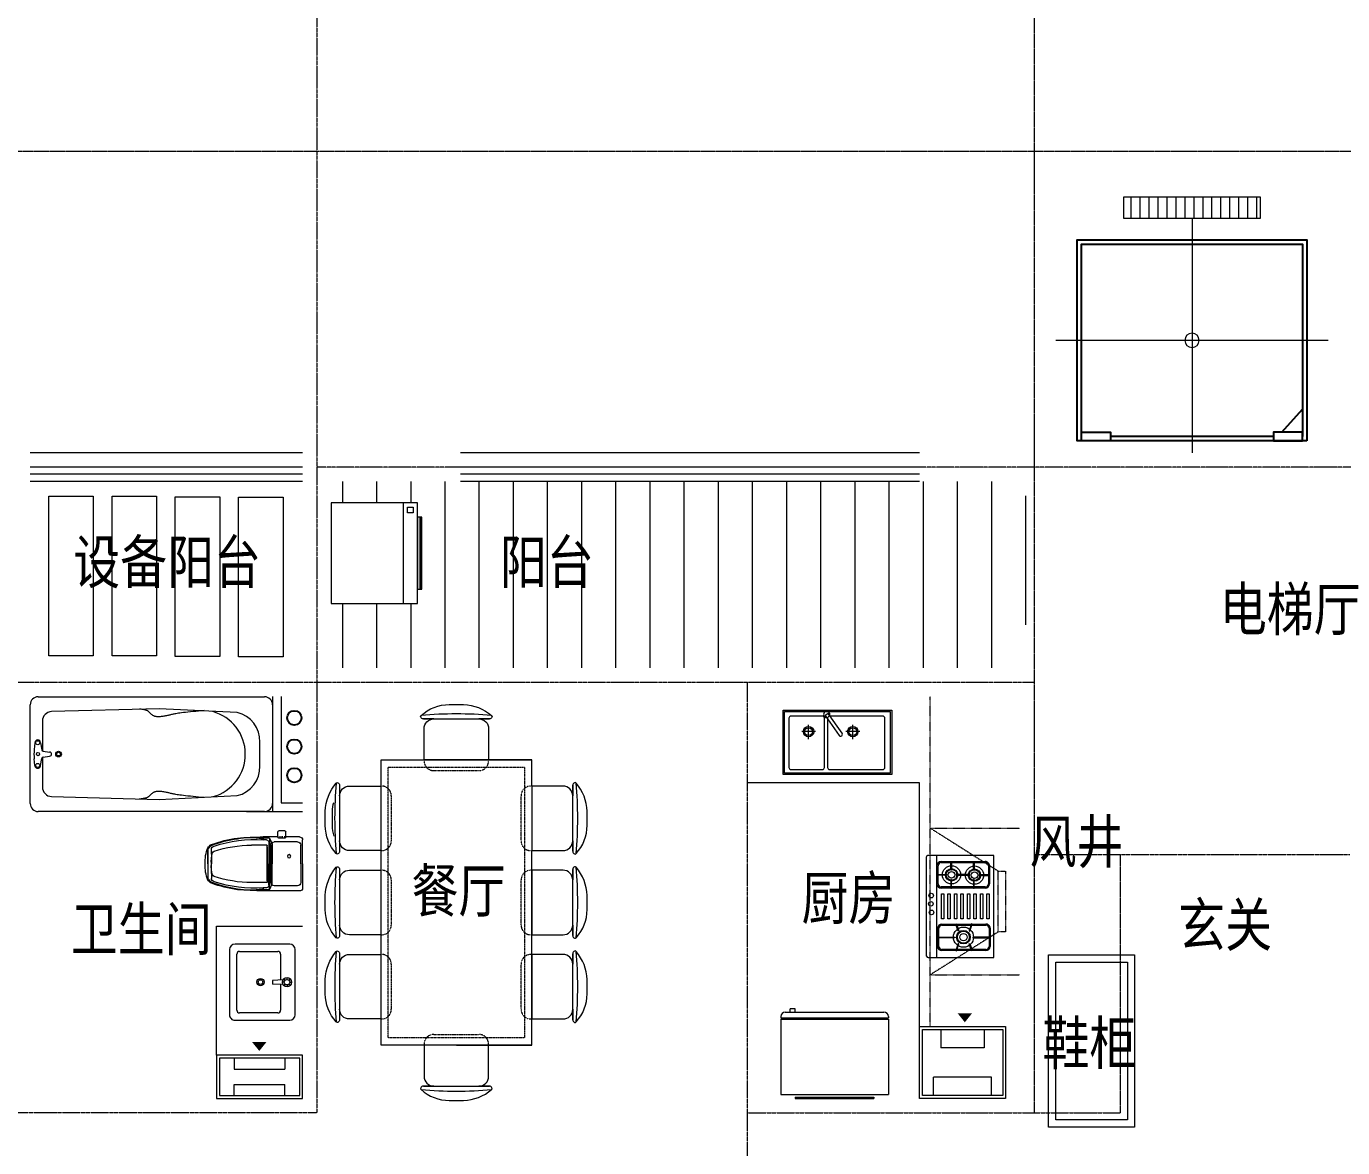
# Model space of a CAD drawing. Extents: x 5637339 to 5691045, y -448727 to -401527.
# Drawn here: x 5652297 to 5661473, y -427435 to -419619 of the extents above; entities that cross this region are included whole.
import ezdxf
from ezdxf.enums import TextEntityAlignment as Align

# ---------------------------------------------------------------- set-up
doc = ezdxf.new("R2010")
doc.units = 0
doc.linetypes.add('DASH', pattern=[0.35, 0.25, -0.1])
doc.linetypes.add('DOTE', pattern=[2.42, 2, -0.2, 0.02, -0.2])
doc.layers.get('0').update_dxf_attribs({"linetype": 'CONTINUOUS'})
for name, color, linetype, lineweight in [('DOTE', 251, 'DOTE', 0), ('PUB_HATCH', 8, 'CONTINUOUS', 9), ('SIGNT', 252, 'DOTE', 0), ('WALL', 255, 'CONTINUOUS', 20), ('填充', 252, 'CONTINUOUS', 0), ('家具', 33, 'CONTINUOUS', 9), ('看线', 27, 'CONTINUOUS', 0), ('移动家具', 41, 'CONTINUOUS', 20), ('结构细线', 250, 'CONTINUOUS', 15)]:
    doc.layers.add(name, color=color, linetype=linetype, lineweight=lineweight)
for name, color, linetype in [('fd', 4, 'CONTINUOUS'), ('PUB_TEXT', 7, 'CONTINUOUS'), ('RAIL', 163, 'CONTINUOUS'), ('建筑设备及配件', 6, 'CONTINUOUS')]:
    doc.layers.add(name, color=color, linetype=linetype)
doc.styles.add('黑体', font='SIMHEI.TTF', dxfattribs={"height": 10})

# ---------------------------------------------------------------- blocks, each defined once
blk = doc.blocks.new('ev')
at = {"layer": '结构细线'}
h = blk.add_hatch(dxfattribs=at)
h.set_pattern_fill('ANSI31', color=256, scale=500, angle=45, style=0)
h.set_pattern_definition([(90, (0, 0), (-62.5, 1e-14), [])])
h.paths.add_polyline_path([(1227964.5, -497919), (1228914.5, -497919), (1228914.5, -497769), (1227964.5, -497769)])
at = {"layer": 'RAIL'}
blk.add_line((1227813.6, -499409), (1227669.5, -499249.4), dxfattribs=at)
for points in [[(1227639.5, -499469), (1229239.5, -499469), (1229239.5, -498069), (1227639.5, -498069)], [(1227871.2, -499469), (1227669.5, -499469), (1227669.5, -499409), (1227871.2, -499409)], [(1229007.8, -499469), (1229209.5, -499469), (1229209.5, -499409), (1229007.8, -499409)]]:
    blk.add_lwpolyline(points, close=True, dxfattribs=at)
for points in [[(1229209.5, -499439), (1229209.5, -499439), (1229209.5, -498099), (1227669.5, -498099), (1227669.5, -499439), (1227669.5, -499439)], [(1227871.2, -499439), (1229007.8, -499439)]]:
    blk.add_lwpolyline(points, dxfattribs=at)
at = {"layer": '结构细线'}
for p, q in [((1228439.5, -497919), (1228439.5, -499552.3)), ((1227489.5, -498769), (1229389.5, -498769))]:
    blk.add_line(p, q, dxfattribs=at)
blk.add_lwpolyline([(1227964.5, -497919), (1228914.5, -497919), (1228914.5, -497769), (1227964.5, -497769)], close=True, dxfattribs=at)
blk.add_circle((1228439.5, -498769), 50, dxfattribs=at)
blk = doc.blocks.new('A$C0C200289')
at = {"layer": '家具'}
for p, q in [((-150, 71.8), (-150, 596.8)), ((600, 596.8), (-150, 596.8)), ((500.3, 622.7), (-48.2, 622.7)), ((-48.2, 613.4), (-48.2, 622.7)), ((500.3, 613.4), (-48.2, 613.4)), ((500.3, 613.4), (500.3, 622.7)), ((600, 71.8), (600, 596.8)), ((-144.1, 71.8), (-150, 71.8)), ((-150, 53.3), (-150, 61.8)), ((-144.1, 61.8), (-150, 61.8)), ((-144.1, 61.8), (-144.1, 71.8)), ((568.5, 21.8), (-118.5, 21.8)), ((499.1, 21.8), (499.1, 0)), ((535.3, 21.8), (535.3, 0)), ((594.1, 61.8), (594.1, 71.8)), ((594.1, 71.8), (600, 71.8)), ((594.1, 61.8), (600, 61.8)), ((600, 53.3), (600, 61.8)), ((499.1, 0), (535.3, 0))]:
    blk.add_line(p, q, dxfattribs=at)
at = {"layer": '家具', "color": 251}
for p, q in [((594.1, 71.8), (-144.1, 71.8)), ((594.1, 61.8), (-144.1, 61.8))]:
    blk.add_line(p, q, dxfattribs=at)
at = {"layer": '家具'}
for centre, start, end in [((-118.5, 53.3), 180, 270), ((568.5, 53.3), 270, 0)]:
    blk.add_arc(centre, 31.5, start, end, dxfattribs=at)
blk = doc.blocks.new('A$C1BE601A8')
at = {"layer": '家具'}
for p, q in [((0, 0), (0, 450)), ((0, 450), (757, 450)), ((757, 450), (757, 0)), ((757, 0), (0, 0))]:
    blk.add_line(p, q, dxfattribs=at)
at = {"layer": '家具', "color": 251}
for p, q in [((10, 10), (10, 440)), ((10, 440), (747, 440)), ((40.7, 393.4), (40.7, 50.3)), ((273, 408.4), (55.7, 408.4)), ((288, 50.3), (288, 393.4)), ((315, 426.6), (293.3, 411.4)), ((293.3, 411.4), (390, 273.1)), ((310.5, 393.4), (310.5, 50.3)), ((411.8, 288.3), (315, 426.6)), ((694.6, 408.4), (325.5, 408.4)), ((709.6, 50.3), (709.6, 393.4)), ((747, 440), (747, 10)), ((225.9, 299.6), (129.9, 299.6)), ((177.7, 248.1), (177.7, 348.3)), ((534.3, 299.6), (438.3, 299.6)), ((486.1, 248.1), (486.1, 348.3)), ((747, 10), (10, 10)), ((55.7, 35.3), (273, 35.3)), ((325.5, 35.3), (694.6, 35.3))]:
    blk.add_line(p, q, dxfattribs=at)
for centre, radius in [((177.7, 299.6), 36.1), ((177.7, 299.6), 27.1), ((486.1, 299.6), 36.1), ((486.1, 299.6), 27.1)]:
    blk.add_circle(centre, radius, dxfattribs=at)
for centre, radius, start, end in [((55.7, 393.4), 15, 90, 180), ((273, 393.4), 15, 0, 90), ((304.2, 419), 21.7, 342.60679, 267.3353), ((325.5, 393.4), 15, 90, 180), ((694.6, 393.4), 15, 0, 90), ((400.9, 280.7), 13.3, 214.97105, 34.97105), ((55.7, 50.3), 15, 180, 270), ((273, 50.3), 15, 270, 0), ((325.5, 50.3), 15, 180, 270), ((694.6, 50.3), 15, 270, 0)]:
    blk.add_arc(centre, radius, start, end, dxfattribs=at)
blk = doc.blocks.new('ddfdf')
at = {"layer": '家具'}
for p, q in [((15801.2, -30110.3), (15800.7, -30821.9)), ((16259.8, -30110.6), (15801.2, -30110.3)), ((16269.8, -30120.6), (16269.8, -30812.2)), ((15800.7, -30821.9), (16259.8, -30822.2))]:
    blk.add_line(p, q, dxfattribs=at)
at = {"layer": '家具', "color": 251}
for p, q in [((15826.1, -30314.4), (15826.2, -30188.6)), ((15834.1, -30314.4), (15834.2, -30188.6)), ((15856.2, -30158.6), (16162.7, -30158.8)), ((15856.2, -30166.6), (16162.7, -30166.8)), ((15952.1, -30158.8), (15956.9, -30157.2)), ((15968, -30207.9), (15952.1, -30158.8)), ((15956.9, -30157.2), (15972.8, -30206.4)), ((16062, -30157.3), (16046, -30206.4)), ((16050.8, -30208), (16066.8, -30158.9)), ((16066.8, -30158.9), (16062, -30157.3)), ((16184.7, -30188.9), (16184.6, -30314.6)), ((16192.7, -30188.9), (16192.6, -30314.6)), ((16201.5, -30822.1), (16202, -30110.6)), ((15828.8, -30247.7), (15828.8, -30252.3)), ((15946.6, -30247.8), (15828.8, -30247.7)), ((15828.8, -30252.3), (15946.6, -30252.4)), ((15946.6, -30252.4), (15946.6, -30247.8)), ((15972.8, -30206.4), (15968, -30207.9)), ((16046, -30206.4), (16050.8, -30208)), ((16072.2, -30252.4), (16072.2, -30247.9)), ((16072.2, -30247.9), (16190, -30247.9)), ((16190, -30252.5), (16072.2, -30252.4)), ((16190, -30247.9), (16190, -30252.5)), ((16162.6, -30336.6), (15856.1, -30336.4)), ((16162.6, -30344.6), (15856.1, -30344.4)), ((15968, -30295.3), (15952, -30344.3)), ((15952, -30344.3), (15956.8, -30345.9)), ((15956.8, -30345.9), (15972.8, -30296.8)), ((15972.8, -30296.8), (15968, -30295.3)), ((16046, -30296.9), (16050.8, -30295.3)), ((16061.9, -30346), (16046, -30296.9)), ((16050.8, -30295.3), (16066.7, -30344.4)), ((16066.7, -30344.4), (16061.9, -30346)), ((15832.3, -30555.7), (15832.4, -30379.5)), ((15832.4, -30379.5), (15849.1, -30379.5)), ((15849.1, -30379.5), (15849, -30555.7)), ((15877.6, -30555.7), (15877.8, -30379.5)), ((15877.8, -30379.5), (15894.4, -30379.5)), ((15894.4, -30379.5), (15894.3, -30555.7)), ((15923, -30555.8), (15923.1, -30379.5)), ((15923.1, -30379.5), (15939.8, -30379.6)), ((15939.8, -30379.6), (15939.6, -30555.8)), ((15968.3, -30555.8), (15968.4, -30379.6)), ((15968.4, -30379.6), (15985.1, -30379.6)), ((15985.1, -30379.6), (15985, -30555.8)), ((16013.7, -30555.8), (16013.8, -30379.6)), ((16013.8, -30379.6), (16030.4, -30379.6)), ((16030.4, -30379.6), (16030.3, -30555.8)), ((16059, -30555.9), (16059.1, -30379.6)), ((16059.1, -30379.6), (16075.8, -30379.6)), ((16075.8, -30379.6), (16075.6, -30555.9)), ((16104.3, -30555.9), (16104.4, -30379.7)), ((16104.4, -30379.7), (16121.1, -30379.7)), ((16121.1, -30379.7), (16121, -30555.9)), ((16149.7, -30555.9), (16149.8, -30379.7)), ((16149.8, -30379.7), (16166.4, -30379.7)), ((16166.4, -30379.7), (16166.3, -30555.9)), ((15849, -30555.7), (15832.3, -30555.7)), ((15894.3, -30555.7), (15877.6, -30555.7)), ((15939.6, -30555.8), (15923, -30555.8)), ((15985, -30555.8), (15968.3, -30555.8)), ((16030.3, -30555.8), (16013.7, -30555.8)), ((16075.6, -30555.9), (16059, -30555.9)), ((16121, -30555.9), (16104.3, -30555.9)), ((16166.3, -30555.9), (16149.7, -30555.9)), ((15830.6, -30750.1), (15830.7, -30624.4)), ((15838.6, -30750.1), (15838.7, -30624.4)), ((15860.7, -30594.4), (16167.1, -30594.6)), ((15860.7, -30602.4), (16167.1, -30602.6)), ((15937.2, -30594.5), (15937.1, -30654.3)), ((15941.7, -30594.5), (15937.2, -30594.5)), ((15941.7, -30654.3), (15941.7, -30594.5)), ((16094.9, -30594.6), (16094.9, -30654.4)), ((16099.5, -30594.6), (16094.9, -30594.6)), ((16099.5, -30654.4), (16099.5, -30594.6)), ((16189.1, -30624.6), (16189, -30750.4)), ((16197.1, -30624.6), (16197, -30750.4)), ((15828.6, -30681.6), (15828.6, -30686.2)), ((15904.3, -30681.6), (15828.6, -30681.6)), ((15828.6, -30686.2), (15904.3, -30686.2)), ((15904.3, -30686.2), (15904.3, -30681.6)), ((15937, -30779.9), (15937.1, -30720.2)), ((15937.1, -30654.3), (15941.7, -30654.3)), ((15937.1, -30720.2), (15941.7, -30720.2)), ((15941.7, -30720.2), (15941.6, -30779.9)), ((15968.2, -30683.8), (15968.2, -30688.4)), ((16063.1, -30683.9), (15968.2, -30683.8)), ((15968.2, -30688.4), (16063.1, -30688.5)), ((16063.1, -30688.5), (16063.1, -30683.9)), ((16094.8, -30780), (16094.8, -30720.3)), ((16094.8, -30720.3), (16099.4, -30720.3)), ((16094.9, -30654.4), (16099.5, -30654.4)), ((16099.4, -30720.3), (16099.4, -30780)), ((16125.6, -30689.6), (16125.6, -30685)), ((16125.6, -30685), (16199.2, -30685)), ((16199.2, -30689.6), (16125.6, -30689.6)), ((16199.2, -30685), (16199.2, -30689.6)), ((16167, -30772.4), (15860.6, -30772.2)), ((16167, -30780.4), (15860.6, -30780.2)), ((15941.6, -30779.9), (15937, -30779.9)), ((16099.4, -30780), (16094.8, -30780))]:
    blk.add_line(p, q, dxfattribs=at)
for centre, radius in [((16012.9, -30252.9), 70.1), ((16012.9, -30252.9), 47.3), ((16012.9, -30252.9), 41.8), ((16012.9, -30252.9), 25.3), ((16235.4, -30425.8), 16.2), ((16237.7, -30542.5), 16.2), ((16240.2, -30485.3), 16.2), ((15935.8, -30685.1), 63.7), ((15935.8, -30685.1), 43), ((15935.8, -30685.1), 38), ((16095.7, -30687.3), 63.7), ((16095.7, -30687.3), 43), ((15935.8, -30685.1), 23), ((16095.7, -30687.3), 38), ((16095.7, -30687.3), 23)]:
    blk.add_circle(centre, radius, dxfattribs=at)
for centre, radius, start, end in [((15856.2, -30188.6), 30, 89.96104, 179.96104), ((15856.2, -30188.6), 22, 89.96104, 179.96104), ((16162.7, -30188.8), 30, 359.96104, 89.96104), ((16162.7, -30188.8), 22, 359.96104, 89.96104), ((15856.1, -30314.4), 30, 179.96104, 269.96104), ((15856.1, -30314.4), 22, 179.96104, 269.96104), ((16162.6, -30314.6), 30, 269.96104, 359.96104), ((16162.6, -30314.6), 22, 269.96104, 359.96104), ((15860.7, -30624.4), 30, 89.96104, 179.96104), ((15860.7, -30624.4), 22, 89.96104, 179.96104), ((16167.1, -30624.6), 30, 359.96104, 89.96104), ((16167.1, -30624.6), 22, 359.96104, 89.96104), ((15860.6, -30750.2), 30, 179.96104, 269.96104), ((15860.6, -30750.2), 22, 179.96104, 269.96104), ((16167, -30750.4), 30, 269.96104, 359.96104), ((16167, -30750.4), 22, 269.96104, 359.96104)]:
    blk.add_arc(centre, radius, start, end, dxfattribs=at)
at = {"layer": '家具'}
for centre, start, end in [((16259.8, -30120.6), 0, 89.96104), ((16259.8, -30812.2), 269.96104, 0)]:
    blk.add_arc(centre, 10, start, end, dxfattribs=at)
blk = doc.blocks.new('A$C6CE46E26')
at = {"layer": 'fd'}
blk.add_lwpolyline([(0, 283.8, 100, 0, 0), (62, 283.8, 0, 0, 0)], format="xyseb", dxfattribs=at)
at = {"layer": '家具'}
for p, q in [((445.3, 98.3), (445.3, 501.7)), ((572.3, 501.7), (445.3, 501.7)), ((112.3, 451.7), (239.3, 451.7)), ((239.3, 148.3), (239.3, 451.7)), ((112.3, 148.3), (239.3, 148.3)), ((572.3, 98.3), (445.3, 98.3))]:
    blk.add_line(p, q, dxfattribs=at)
for points in [[(592.3, 0), (592.3, 600), (92.3, 600), (92.3, 0)], [(572.3, 20), (572.3, 580), (112.3, 580), (112.3, 20)]]:
    blk.add_lwpolyline(points, close=True, dxfattribs=at)
blk = doc.blocks.new('A$C37A63D83')
at = {"layer": '家具', "color": 8}
for p, q in [((136.4, 659.7), (322.6, 659.7)), ((229.5, 659.7), (136.4, 659.7)), ((152.1, 636.3), (127.6, 636.3)), ((162, 636.3), (152.1, 636.3)), ((162, 636.3), (229.5, 636.3)), ((297, 636.3), (229.5, 636.3)), ((297, 636.3), (306.9, 636.3)), ((306.9, 636.3), (331.4, 636.3)), ((49.5, 230.4), (49.5, 316.4)), ((54, 279), (54, 280.3)), ((99, 250.2), (99, 355.5)), ((360, 250.2), (360, 355.5)), ((49.5, 230.4), (229.5, 230.4)), ((49.5, 230.4), (90.9, 211.5)), ((63, 274.5), (58.5, 274.5)), ((63, 252.9), (63, 274.5)), ((76.5, 36), (76.5, 198)), ((81, 234.9), (229.5, 234.9)), ((90.9, 211.5), (229.5, 211.5)), ((99, 220.5), (229.5, 220.5)), ((229.5, 246.6), (102.6, 246.6)), ((110.7, 246.6), (229.5, 246.6)), ((229.5, 246.6), (356.4, 246.6)), ((348.3, 246.6), (229.5, 246.6)), ((378, 234.9), (229.5, 234.9)), ((409.5, 230.4), (229.5, 230.4)), ((360, 220.5), (229.5, 220.5)), ((368.1, 211.5), (229.5, 211.5)), ((409.5, 230.4), (368.1, 211.5)), ((382.5, 36), (382.5, 198)), ((396, 252.9), (396, 274.5)), ((396, 274.5), (400.5, 274.5)), ((37.8, 171.9), (42.3, 171.9)), ((37.8, 117.9), (42.3, 117.9)), ((40.5, 153.1), (40.5, 161.7)), ((40.5, 137), (40.5, 146.5)), ((40.5, 121.2), (40.5, 129.7)), ((49.5, 125.1), (49.5, 164.7)), ((229.5, 13.5), (99, 13.5)), ((229.5, 13.5), (360, 13.5))]:
    blk.add_line(p, q, dxfattribs=at)
at = {"layer": '家具'}
for p, q in [((405, 279), (405, 280.3)), ((409.5, 230.4), (409.5, 316.4)), ((40.5, 170.1), (40.5, 274.5)), ((418.5, 22.5), (418.5, 274.5)), ((0, 125.1), (0, 164.7)), ((37.8, 171.9), (7.2, 171.9)), ((37.8, 117.9), (7.2, 117.9)), ((40.5, 22.5), (40.5, 122)), ((229.5, 0), (63, 0)), ((229.5, 0), (396, 0))]:
    blk.add_line(p, q, dxfattribs=at)
at = {"layer": '家具', "color": 8}
blk.add_circle((176.4, 94.5), 11.4, dxfattribs=at)
at = {"layer": '家具'}
for centre, radius, start, end in [((159.1, 596.7), 75.7, 123.74728, 147.26486), ((216.6, 423.2), 256.6, 87.12096, 112.8427), ((242.4, 423.2), 256.6, 67.1573, 92.87904), ((299.9, 596.7), 75.7, 32.73514, 56.25272), ((978.6, 321), 938.6, 160.46268, 171.82378), ((106.7, 630.4), 13.5, 147.26486, 160.46289), ((345.7, 630.4), 13.5, 21.34013, 45.04567), ((352.3, 630.4), 13.5, 19.53711, 32.73514), ((-519.6, 321), 938.7, 8.17733, 19.53711), ((7035.2, 15), 6999.5, 176.39994, 177.87525), ((-6576.2, 15), 6999.5, 2.12475, 3.60006), ((7.2, 164.7), 7.2, 90, 180), ((7.2, 125.1), 7.2, 180, 270), ((63, 22.5), 22.5, 180, 270), ((396, 22.5), 22.5, 270, 0)]:
    blk.add_arc(centre, radius, start, end, dxfattribs=at)
at = {"layer": '家具', "color": 8}
for centre, radius, start, end in [((347, 396.4), 344.2, 131.92233, 134.95433), ((138, 625.7), 34, 87.42069, 128.06865), ((321, 625.7), 34, 51.93135, 92.57931), ((112, 396.4), 344.2, 45.04567, 48.07767), ((823.8, 352.9), 776.2, 158.65987, 172.47632), ((941.9, 340.4), 881.4, 161.70587, 184.28974), ((933.3, 352.9), 834.3, 161.50274, 179.81806), ((113.3, 630.4), 13.5, 134.95433, 158.65987), ((129.6, 611.1), 25.3, 94.61237, 166.25294), ((159.2, 611.8), 18, 109.18125, 161.50274), ((214.4, 386.4), 250, 86.59247, 104.15157), ((244.6, 386.4), 250, 75.84843, 93.40753), ((299.8, 611.8), 18, 18.49726, 70.81875), ((-474.3, 352.9), 834.3, 0.18194, 18.49726), ((329.4, 611.1), 25.3, 13.74706, 85.38763), ((-482.9, 340.4), 881.4, 355.71026, 18.29413), ((-364.8, 352.9), 776.2, 7.52368, 21.34013), ((545.5, 366.9), 499.1, 169.88512, 189.98228), ((-86.5, 366.9), 499.1, 350.01772, 10.11488), ((58.5, 279), 4.5, 180, 270), ((400.5, 279), 4.5, 270, 0), ((81, 252.9), 18, 180, 270), ((99, 198), 22.5, 90, 180), ((102.6, 250.2), 3.6, 180, 270), ((356.4, 250.2), 3.6, 270, 0), ((360, 198), 22.5, 0, 90), ((378, 252.9), 18, 270, 0), ((42.3, 164.7), 7.2, 0, 90), ((42.3, 125.1), 7.2, 270, 0), ((99, 36), 22.5, 180, 270), ((360, 36), 22.5, 270, 0)]:
    blk.add_arc(centre, radius, start, end, dxfattribs=at)
blk = doc.blocks.new('$plan$00000489')
for p, q in [((-1470, 360), (-50, 360)), ((-1520, -310), (-1520, 310)), ((0, 310), (0, -310)), ((-80.8, 18.5), (-121.9, 12.5)), ((-64.3, 71.3), (-72.4, 26.6)), ((-29.2, 71.3), (-25.1, 29.7)), ((-80.8, -18.5), (-121.9, -12.5)), ((-64.3, -71.3), (-72.4, -26.6)), ((-29.2, -71.3), (-25.1, -29.7)), ((-50, -360), (-1470, -360))]:
    blk.add_line(p, q)
blk.add_lwpolyline([(-76.8, 81.3), (-76.8, 206.7, 0.398606), (-133.6, 266.6), (-809.9, 285), (-1298.7, 260.5, 0.354414), (-1441.4, 75.7), (-1441.4, -75.7, 0.354414), (-1298.7, -260.5), (-809.9, -285), (-133.6, -266.6, 0.398606), (-76.8, -206.7), (-76.8, -20)], format="xyb")
at = {"lineweight": 13}
for points in [[(-1090.4, 272.8), (-1073.6, 271.3), (-1056.5, 269.7), (-1039.1, 268), (-1022, 266.4), (-1005.3, 264.7), (-989.3, 263.1), (-974.5, 261.5), (-961, 260), (-949, 258.6), (-938.5, 257.3), (-929.4, 256), (-921.3, 254.7), (-914.1, 253.5), (-907.7, 252.3), (-901.8, 251.1), (-896.3, 249.9), (-891, 248.7), (-885.8, 247.5), (-880.7, 246.2), (-875.7, 245), (-870.6, 243.8), (-865.5, 242.6), (-860.3, 241.4), (-854.9, 240.3), (-849.3, 239.2), (-843.7, 238.1), (-837.9, 237.1), (-832.1, 236.3), (-826.5, 235.5), (-820.9, 234.9), (-815.6, 234.4), (-810.5, 234), (-805.8, 233.9), (-801.3, 233.9), (-797.2, 234.1), (-793.3, 234.6), (-789.6, 235.2), (-786, 235.9), (-782.7, 236.9), (-779.4, 238.1), (-776.2, 239.5), (-773.1, 241.1), (-770.1, 242.8), (-767.2, 244.6), (-764.4, 246.6), (-761.7, 248.6), (-759.1, 250.8), (-756.7, 252.9), (-754.3, 255.1), (-752.1, 257.3), (-749.9, 259.4), (-747.8, 261.5), (-745.7, 263.5), (-743.6, 265.5), (-741.6, 267.3), (-739.5, 269), (-737.4, 270.5), (-735.1, 271.9), (-732.7, 273.2), (-729.9, 274.3), (-726.8, 275.4), (-723.2, 276.4), (-719.1, 277.4), (-714.3, 278.3), (-708.9, 279.2), (-702.9, 280.1), (-696.5, 281), (-689.9, 281.9), (-683.2, 282.7)], [(-1090.4, -272.8), (-1073.6, -271.3), (-1056.5, -269.7), (-1039.1, -268), (-1022, -266.4), (-1005.3, -264.7), (-989.3, -263.1), (-974.5, -261.5), (-961, -260), (-949, -258.6), (-938.5, -257.3), (-929.4, -256), (-921.3, -254.7), (-914.1, -253.5), (-907.7, -252.3), (-901.8, -251.1), (-896.3, -249.9), (-891, -248.7), (-885.8, -247.5), (-880.7, -246.2), (-875.7, -245), (-870.6, -243.8), (-865.5, -242.6), (-860.3, -241.4), (-854.9, -240.3), (-849.3, -239.2), (-843.7, -238.1), (-837.9, -237.1), (-832.1, -236.3), (-826.5, -235.5), (-820.9, -234.9), (-815.6, -234.4), (-810.5, -234), (-805.8, -233.9), (-801.3, -233.9), (-797.2, -234.1), (-793.3, -234.6), (-789.6, -235.2), (-786, -235.9), (-782.7, -236.9), (-779.4, -238.1), (-776.2, -239.5), (-773.1, -241.1), (-770.1, -242.8), (-767.2, -244.6), (-764.4, -246.6), (-761.7, -248.6), (-759.1, -250.8), (-756.7, -252.9), (-754.3, -255.1), (-752.1, -257.3), (-749.9, -259.4), (-747.8, -261.5), (-745.7, -263.5), (-743.6, -265.5), (-741.6, -267.3), (-739.5, -269), (-737.4, -270.5), (-735.1, -271.9), (-732.7, -273.2), (-729.9, -274.3), (-726.8, -275.4), (-723.2, -276.4), (-719.1, -277.4), (-714.3, -278.3), (-708.9, -279.2), (-702.9, -280.1), (-696.5, -281), (-689.9, -281.9), (-685.5, -282.4)]]:
    blk.add_lwpolyline(points, dxfattribs=at)
blk.add_lwpolyline([(-76.8, 20), (-76.8, 81.3)])
for centre, radius in [((-46.8, 71.3), 12.6), ((-177.7, 0), 17.6), ((-46.8, -71.3), 12.6)]:
    blk.add_circle(centre, radius, dxfattribs=at)
for centre, radius in [((-177.7, 0), 11.6), ((-48.3, 0), 9.88)]:
    blk.add_circle(centre, radius)
for centre, radius, start, end in [((-1470, 310), 50, 90, 180), ((-50, 310), 50, 0, 90), ((-46.8, 71.3), 17.6, 360, 180), ((-121.9, 0), 12.5, 90, 270), ((-82.2, 28.3), 10, 278.24716, 349.78585), ((-323.6, 0), 300, 354.32287, 5.67713), ((-82.2, -28.3), 10, 10.21415, 81.75284), ((-46.8, -71.3), 17.6, 180, 0), ((-1470, -310), 50, 180, 270), ((-50, -310), 50, 270, 0)]:
    blk.add_arc(centre, radius, start, end)
blk.add_arc((-1073.2, 0.3), 276.3, 105.63845, 254.96294, dxfattribs=at)
blk = doc.blocks.new('dfdsf')
at = {"layer": '家具'}
for p, q in [((-5626.5, -27307.3), (-6080.7, -27307.3)), ((-6118.8, -27345.4), (-6118.8, -27726.4)), ((-5588.4, -27726.4), (-5588.4, -27345.4)), ((-6080.7, -27764.5), (-5626.5, -27764.5))]:
    blk.add_line(p, q, dxfattribs=at)
at = {"layer": '家具', "color": 8}
for p, q in [((-5866.9, -27350.6), (-5876.4, -27341.1)), ((-5853.6, -27345.2), (-5853.6, -27331.7)), ((-5831.1, -27340.8), (-5840.5, -27350.5)), ((-6068, -27694.7), (-6068, -27428)), ((-6049, -27408.9), (-5869.2, -27408.9)), ((-5872.4, -27364), (-5885.9, -27364)), ((-5866.7, -27377.4), (-5876.1, -27387.1)), ((-5870.1, -27391.7), (-5866.3, -27465.6)), ((-5853.6, -27382.8), (-5853.6, -27396.2)), ((-5837.1, -27391.7), (-5840.9, -27465.6)), ((-5830.8, -27386.8), (-5840.3, -27377.3)), ((-5838, -27408.9), (-5658.2, -27408.9)), ((-5834.8, -27364), (-5821.3, -27364)), ((-5639.2, -27428), (-5639.2, -27694.7)), ((-5866.3, -27465.6), (-5840.9, -27465.6)), ((-5658.2, -27713.7), (-6049, -27713.7))]:
    blk.add_line(p, q, dxfattribs=at)
for centre, radius in [((-5853.6, -27364), 32.3), ((-5853.6, -27364), 18.8), ((-5854.6, -27548.6), 25.4), ((-5854.6, -27548.6), 16)]:
    blk.add_circle(centre, radius, dxfattribs=at)
at = {"layer": '家具'}
for centre, start, end in [((-6080.7, -27345.4), 90, 180), ((-5626.5, -27345.4), 0, 90), ((-6080.7, -27726.4), 180, 270), ((-5626.5, -27726.4), 270, 0)]:
    blk.add_arc(centre, 38.1, start, end, dxfattribs=at)
at = {"layer": '家具', "color": 8}
for centre, start, end in [((-6049, -27428), 90, 180), ((-5658.2, -27428), 0, 90), ((-6049, -27694.7), 180, 270), ((-5658.2, -27694.7), 270, 0)]:
    blk.add_arc(centre, 19.1, start, end, dxfattribs=at)
blk = doc.blocks.new('A$C0032228E')
at = {"layer": 'fd'}
blk.add_lwpolyline([(302.1, 0, 100, 0, 0), (302.1, 62, 0, 0, 0)], format="xyseb", dxfattribs=at)
at = {"layer": '家具'}
for p, q in [((123.3, 372.3), (123.3, 295.3)), ((476.7, 372.3), (476.7, 295.3)), ((476.7, 295.3), (123.3, 295.3)), ((476.7, 189.3), (123.3, 189.3)), ((123.3, 112.3), (123.3, 189.3)), ((476.7, 112.3), (476.7, 189.3))]:
    blk.add_line(p, q, dxfattribs=at)
for points in [[(600, 392.3), (0, 392.3), (0, 92.3), (600, 92.3)], [(580, 372.3), (20, 372.3), (20, 112.3), (580, 112.3)]]:
    blk.add_lwpolyline(points, close=True, dxfattribs=at)
blk = doc.blocks.new('wash')
at = {"layer": '家具'}
blk.add_line((1203881.8, -500461.8), (1203881.8, -501161.8), dxfattribs=at)
for points in [[(1203381.8, -500461.8), (1203381.8, -501161.8), (1203981.8, -501161.8), (1203981.8, -500461.8)], [(1203951.8, -500531.8), (1203911.8, -500531.8), (1203911.8, -500491.8), (1203951.8, -500491.8)], [(1204001.8, -501061.8), (1204001.8, -500561.8), (1203981.8, -500561.8), (1203981.8, -501061.8)], [(1204001.8, -501061.8), (1204011.8, -501061.8), (1204011.8, -500561.8), (1204001.8, -500561.8)]]:
    blk.add_lwpolyline(points, close=True, dxfattribs=at)
blk = doc.blocks.new('A$C40221361')
at = {"layer": '家具'}
for p, q in [((1022.8, 1724.7), (562.8, 1724.7)), ((1022.8, 1724.7), (562.8, 1724.7)), ((1609.6, 1724.7), (1149.6, 1724.7)), ((1609.6, 1724.7), (1149.6, 1724.7)), ((2196.5, 1724.8), (1736.5, 1724.8)), ((2196.5, 1724.8), (1736.5, 1724.8)), ((100, 683.5), (100, 1143.5)), ((100, 683.5), (100, 1143.5)), ((2659.3, 683.5), (2659.3, 1143.5)), ((2659.3, 683.5), (2659.3, 1143.5)), ((562.8, 100), (1022.8, 100)), ((562.8, 100), (1022.8, 100)), ((1149.6, 100), (1609.6, 100)), ((1149.6, 100), (1609.6, 100)), ((1736.5, 100), (2196.5, 100)), ((1736.5, 100), (2196.5, 100))]:
    blk.add_line(p, q, dxfattribs=at)
at = {"layer": '家具', "color": 8, "linetype": 'DASH', "ltscale": 0.1}
for p, q in [((950.3, 1364.7), (635.3, 1364.7)), ((950.3, 1364.7), (635.3, 1364.7)), ((1537.1, 1364.7), (1222.1, 1364.7)), ((1537.1, 1364.7), (1222.1, 1364.7)), ((2124, 1364.8), (1809, 1364.8)), ((2124, 1364.8), (1809, 1364.8)), ((460, 756), (460, 1071)), ((460, 756), (460, 1071)), ((2299.3, 756), (2299.3, 1071)), ((2299.3, 756), (2299.3, 1071)), ((635.3, 460), (950.3, 460)), ((635.3, 460), (950.3, 460)), ((1222.1, 460), (1537.1, 460)), ((1222.1, 460), (1537.1, 460)), ((1809, 460), (2124, 460)), ((1809, 460), (2124, 460))]:
    blk.add_line(p, q, dxfattribs=at)
at = {"layer": '家具', "color": 8, "linetype": 'DASH'}
for p, q in [((1604.6, 388.5), (1604.6, 392.5)), ((1604.6, 388.5), (1604.6, 392.5)), ((2191.5, 388.5), (2191.5, 392.5)), ((2191.5, 388.5), (2191.5, 392.5))]:
    blk.add_line(p, q, dxfattribs=at)
at = {"layer": '家具', "color": 8, "linetype": 'DASH', "ltscale": 0.1}
blk.add_lwpolyline([(436.2, 438.5), (436.2, 1388.5), (2323.1, 1388.5), (2323.1, 438.5)], close=True, dxfattribs=at)
at = {"layer": '家具'}
for centre, start, end in [((792.8, -953.1), 84.8023, 95.1977), ((792.8, -953.1), 84.8023, 95.1977), ((1379.6, -953.1), 84.8023, 95.1977), ((1379.6, -953.1), 84.8023, 95.1977), ((1966.5, -953.1), 84.8023, 95.1977), ((1966.5, -953.1), 84.8023, 95.1977), ((2777.8, 913.5), 174.8023, 185.1977), ((2777.8, 913.5), 174.8023, 185.1977), ((-18.6, 913.5), 354.8023, 5.1977), ((-18.6, 913.5), 354.8023, 5.1977), ((792.8, 2777.8), 264.8023, 275.1977), ((792.8, 2777.8), 264.8023, 275.1977), ((1379.6, 2777.8), 264.8023, 275.1977), ((1379.6, 2777.8), 264.8023, 275.1977), ((1966.5, 2777.9), 264.8023, 275.1977), ((1966.5, 2777.9), 264.8023, 275.1977)]:
    blk.add_arc(centre, 2712.7, start, end, dxfattribs=at)
at = {"layer": '家具', "color": 8, "linetype": 'DASH', "ltscale": 0.1}
for centre, start, end in [((635.3, 1432.2), 180, 270), ((635.3, 1432.2), 180, 270), ((950.3, 1432.2), 270, 0), ((950.3, 1432.2), 270, 0), ((1222.1, 1432.2), 180, 270), ((1222.1, 1432.2), 180, 270), ((1537.1, 1432.2), 270, 0), ((1537.1, 1432.2), 270, 0), ((1809, 1432.3), 180, 270), ((1809, 1432.3), 180, 270), ((2124, 1432.3), 270, 0), ((2124, 1432.3), 270, 0), ((392.5, 1071), 0, 90), ((392.5, 1071), 0, 90), ((2366.8, 1071), 90, 180), ((2366.8, 1071), 90, 180), ((392.5, 756), 270, 0), ((392.5, 756), 270, 0), ((2366.8, 756), 180, 270), ((2366.8, 756), 180, 270), ((635.3, 392.5), 90, 180), ((635.3, 392.5), 90, 180), ((950.3, 392.5), 0, 90), ((950.3, 392.5), 0, 90), ((1222.1, 392.5), 90, 180), ((1537.1, 392.5), 0, 90), ((1537.1, 392.5), 0, 90), ((1809, 392.5), 90, 180), ((2124, 392.5), 0, 90), ((2124, 392.5), 0, 90)]:
    blk.add_arc(centre, 67.5, start, end, dxfattribs=at)
at = {"layer": '移动家具'}
for p, q in [((567.8, 1438.5), (1017.8, 1438.5)), ((1154.6, 1438.5), (1604.6, 1438.5)), ((1741.5, 1438.5), (2191.5, 1438.5)), ((386.2, 1138.5), (386.2, 688.5)), ((2373.1, 1138.5), (2373.1, 688.5)), ((1017.8, 388.5), (567.8, 388.5)), ((1604.6, 388.5), (1154.6, 388.5)), ((2191.5, 388.5), (1741.5, 388.5))]:
    blk.add_line(p, q, dxfattribs=at)
for points in [[(1017.8, 1438.5), (1017.8, 1657.2, 0.414214), (950.3, 1724.7), (1022.8, 1724.7, 0.319431), (1041.3, 1737, 0.307703), (1038.6, 1748.4, 0.187559), (842.4, 1824.7), (743.2, 1824.7, 0.171658), (547.1, 1748.4, 0.324647), (544.4, 1737, 0.302537), (562.8, 1724.7), (635.3, 1724.7, 0.414214), (567.8, 1657.2), (567.8, 1438.5)], [(1604.6, 1438.6), (1604.6, 1657.2, 0.414214), (1537.1, 1724.7), (1609.6, 1724.7, 0.319431), (1628.1, 1737, 0.307703), (1625.4, 1748.4, 0.187559), (1429.2, 1824.7), (1330.1, 1824.7, 0.171658), (1133.9, 1748.4, 0.324647), (1131.2, 1737, 0.302537), (1149.6, 1724.7), (1222.1, 1724.7, 0.414214), (1154.6, 1657.2), (1154.6, 1438.5)], [(2191.5, 1438.6), (2191.5, 1657.3, 0.414214), (2124, 1724.8), (2196.5, 1724.8, 0.319431), (2214.9, 1737.1, 0.307703), (2212.2, 1748.5, 0.187559), (2016, 1824.8), (1916.9, 1824.8, 0.171658), (1720.7, 1748.5, 0.324647), (1718, 1737.1, 0.302537), (1736.5, 1724.8), (1809, 1724.8, 0.414214), (1741.5, 1657.3), (1741.5, 1438.5)], [(1154.6, 388.5), (1017.8, 388.5), (1017.8, 167.5, -0.414214), (950.3, 100), (1022.8, 100, -0.319431), (1041.3, 87.7, -0.307703), (1038.6, 76.3, -0.187559), (842.4, 0), (743.2, 0, -0.171658), (547.1, 76.3, -0.324647), (544.4, 87.7, -0.302537), (562.8, 100), (635.3, 100, -0.414214), (567.8, 167.5), (567.8, 388.5), (386.2, 388.5), (386.2, 1438.5)], [(386.2, 688.5), (167.5, 688.5, -0.414214), (100, 756), (100, 683.5, -0.319431), (87.7, 665, -0.307703), (76.3, 667.7, -0.187559), (0, 863.9), (0, 963.1, -0.171658), (76.3, 1159.2, -0.324647), (87.7, 1161.9, -0.302537), (100, 1143.5), (100, 1071, -0.414214), (167.5, 1138.5), (386.2, 1138.5)], [(2373.1, 688.5), (2591.8, 688.5, 0.414214), (2659.3, 756), (2659.3, 683.5, 0.319431), (2671.6, 665, 0.307703), (2683, 667.7, 0.187559), (2759.3, 863.9), (2759.3, 963.1, 0.171658), (2683, 1159.2, 0.324647), (2671.6, 1161.9, 0.302537), (2659.3, 1143.5), (2659.3, 1071, 0.414214), (2591.8, 1138.5), (2373.1, 1138.5)], [(1604.6, 388.5), (1604.6, 167.5, -0.414214), (1537.1, 100), (1609.6, 100, -0.319431), (1628.1, 87.7, -0.307703), (1625.4, 76.3, -0.187559), (1429.2, 0), (1330.1, 0, -0.171658), (1133.9, 76.3, -0.324647), (1131.2, 87.7, -0.302537), (1149.6, 100), (1222.1, 100, -0.414214), (1154.6, 167.5), (1154.6, 388.5)], [(2191.5, 388.5), (2191.5, 167.5, -0.414214), (2124, 100), (2196.5, 100, -0.319431), (2214.9, 87.8, -0.307703), (2212.2, 76.3, -0.187559), (2016, 0), (1916.9, 0, -0.171658), (1720.7, 76.3, -0.324647), (1718, 87.8, -0.302537), (1736.5, 100), (1809, 100, -0.414214), (1741.5, 167.5), (1741.5, 388.5)], [(917.7, 62.1, -0.079824), (842.4, 50), (744.1, 50, -0.059527), (681.8, 59.6, -0.059527)]]:
    blk.add_lwpolyline(points, format="xyb", dxfattribs=at)
for points in [[(567.8, 1438.5), (386.2, 1438.5), (386.2, 913.5)], [(1154.6, 1438.5), (1017.8, 1438.5)], [(2373.1, 913.5), (2373.1, 1438.5), (1154.6, 1438.5)], [(2373.1, 1438.5), (2373.1, 388.5), (1604.6, 388.5)]]:
    blk.add_lwpolyline(points, dxfattribs=at)

msp = doc.modelspace()

# ---------------------------------------------------------------- hatches: boundary and pattern name
at = {"layer": 'PUB_HATCH'}
h = msp.add_hatch(dxfattribs=at)
h.set_pattern_fill('LINE', color=256, scale=250, angle=90, style=0)
h.set_pattern_definition([(90, (4340290.63, 172672.58), (-238.125, 1e-14), [])])
h.paths.add_polyline_path([(5655718.2, -423601.4), (5656134.3, -423601.4), (5656134.3, -423144.8), (5655718.2, -423144.8)], flags=24)
h.paths.add_polyline_path([(5654423.5, -423640.9), (5654923.5, -423640.9), (5654923.5, -422940.9), (5654423.5, -422940.9)], flags=16)
h.paths.add_polyline_path([(5655123.4, -422790.9), (5654423.4, -422790.9), (5654423.4, -424090.9), (5659223.4, -424090.9), (5659223.4, -423790.9), (5659323.4, -423790.9), (5659323.4, -422890.9), (5659223.4, -422890.9), (5659223.4, -422790.9), (5658523.4, -422790.9)])
h.paths.add_polyline_path([(5654923.5, -423640.9), (5654923.5, -422940.9), (5655023.5, -422940.9), (5655023.5, -423640.9)])

# ---------------------------------------------------------------- linework, layer by layer
at = {"layer": 'DOTE'}
for p, q in [((5654323.4, -416590.9), (5654323.4, -427190.9)), ((5681923.4, -422690.9), (5654323.4, -422690.9)), ((5652223.4, -424190.9), (5659323.4, -424190.9)), ((5657323.4, -424190.9), (5657323.4, -436290.9)), ((5659323.4, -425390.9), (5661523.4, -425390.9)), ((5654323.4, -427190.9), (5652223.4, -427190.9)), ((5657323.4, -427190.9), (5659923.4, -427190.9))]:
    msp.add_line(p, q, dxfattribs=at)
at = {"layer": 'DOTE', "ltscale": 0.5}
for p, q in [((5659323.4, -416590.9), (5659323.4, -427190.9)), ((5689823.4, -420490.9), (5646423.4, -420490.9)), ((5659923.4, -425390.9), (5659923.4, -427190.9))]:
    msp.add_line(p, q, dxfattribs=at)
at = {"layer": 'SIGNT', "linetype": 'DASH', "ltscale": 0.5}
for p, q in [((5658597.9, -426590.9), (5658597.9, -424290.9)), ((5658597.9, -425207), (5659072.9, -425507)), ((5658597.9, -425207), (5659223.4, -425207)), ((5659072.9, -425930.4), (5658597.9, -426230.4)), ((5658597.9, -426230.4), (5659223.4, -426230.4))]:
    msp.add_line(p, q, dxfattribs=at)
msp.add_lwpolyline([(5659072.9, -425507), (5659122.9, -425507), (5659122.9, -425930.4), (5659072.9, -425930.4)], close=True, dxfattribs=at)
at = {"layer": 'WALL'}
for p, q in [((5654013.4, -424290.9), (5654013.4, -425091.6)), ((5654073.4, -424290.9), (5654073.4, -425031.6)), ((5654073.4, -425031.6), (5654223.4, -425031.6)), ((5654013.4, -425091.6), (5654223.4, -425091.6))]:
    msp.add_line(p, q, dxfattribs=at)
at = {"layer": '填充'}
for points in [[(5652454.2, -422894.1), (5652764.4, -422894.1), (5652764.4, -424007.7), (5652454.2, -424007.7)], [(5652895.2, -422894.1), (5653205.3, -422894.1), (5653205.3, -424007.7), (5652895.2, -424007.7)], [(5653336.1, -422897.2), (5653646.3, -422897.2), (5653646.3, -424010.9), (5653336.1, -424010.9)], [(5653777, -422900.4), (5654087.2, -422900.4), (5654087.2, -424014.1), (5653777, -424014.1)]]:
    msp.add_lwpolyline(points, close=True, dxfattribs=at)
at = {"layer": '家具'}
for p, q in [((5653831.9, -425091.6), (5654223.4, -425091.6)), ((5653623.4, -425890.9), (5654223.4, -425890.9)), ((5653623.4, -426790.9), (5653623.4, -425890.9))]:
    msp.add_line(p, q, dxfattribs=at)
for points in [[(5658523.4, -427090.9), (5658523.4, -424890.9), (5657323.4, -424890.9)], [(5660023.4, -426090.9), (5660023.4, -427290.9), (5659423.4, -427290.9), (5659423.4, -426090.9), (5660023.4, -426090.9)]]:
    msp.add_lwpolyline(points, dxfattribs=at)
msp.add_lwpolyline([(5659973.4, -426140.9), (5659973.4, -427240.9), (5659473.4, -427240.9), (5659473.4, -426140.9)], close=True, dxfattribs=at)
at = {"layer": '建筑设备及配件', "color": 8}
for centre in [(5654165.5, -424439.1), (5654165.5, -424639.1), (5654165.5, -424839.1)]:
    msp.add_circle(centre, 50, dxfattribs=at)
at = {"layer": '看线'}
for p, q in [((5654223.4, -422590.9), (5652323.4, -422590.9)), ((5658523.4, -422590.9), (5655323.4, -422590.9)), ((5654223.4, -422690.9), (5652323.4, -422690.9)), ((5658523.4, -422690.9), (5655323.4, -422690.9)), ((5654223.4, -422740.9), (5652323.4, -422740.9)), ((5654223.4, -422790.9), (5652323.4, -422790.9)), ((5658523.4, -422740.9), (5655323.4, -422740.9)), ((5658523.4, -422790.9), (5655323.4, -422790.9))]:
    msp.add_line(p, q, dxfattribs=at)

# ---------------------------------------------------------------- block references
at = {"xscale": -1, "rotation": 90}
msp.add_blockref('A$C6CE46E26', (5659123.4, -426498.6), dxfattribs=at)
at = {"rotation": 179.9999998932783}
msp.add_blockref('A$C0032228E', (5654223.4, -426698.6), dxfattribs=at)
at = {"layer": 'RAIL', "xscale": -1}
msp.add_blockref('ev', (6888862.9, 76961.4), dxfattribs=at)
at = {"layer": '家具'}
msp.add_blockref('wash', (4451041.7, 77520.9), dxfattribs=at)
at = {"layer": '家具', "xscale": 1.111111111007631, "yscale": 1.111111111124046, "zscale": 1.111111111112764, "rotation": 180.0000000540279}
msp.add_blockref('$plan$00000489', (5652324.6, -424691.6), dxfattribs=at)
at = {"layer": '家具'}
for name, p, rotation in [('A$C40221361', (5654381.6, -424346.4), 270), ('A$C1BE601A8', (5657572.6, -424834.7), 5.336085289072462e-08), ('ddfdf', (5674863.4, -456209.4), 180.0389609094724), ('dfdsf', (5681478.6, -432135.1), 269.9999999466392), ('A$C0C200289', (5658156.5, -426468.2), 180.0000000533608)]:
    msp.add_blockref(name, p, dxfattribs=dict(at, rotation=rotation))
at = {"layer": '家具', "xscale": -1, "rotation": 90.00000005336084}
msp.add_blockref('A$C37A63D83', (5654223.4, -425227.1), dxfattribs=at)

# ---------------------------------------------------------------- texts
at = {"layer": 'PUB_TEXT', "style": '黑体', "width": 0.8}
for s, p in [('设备阳台', (5653278.6, -423502.2)), ('阳台', (5655926.3, -423502.2)), ('电梯厅', (5661107.9, -423830.4)), ('风井', (5659618.5, -425450.9)), ('餐厅', (5655309.8, -425793.3)), ('厨房', (5658028.6, -425843.9)), ('卫生间', (5653098.6, -426060.5)), ('玄关', (5660654.4, -426031.2)), ('鞋柜', (5659708.4, -426855.1))]:
    msp.add_text(s, height=300, dxfattribs=at).set_placement(p, align=Align.CENTER)

doc.saveas('drawing.dxf')
